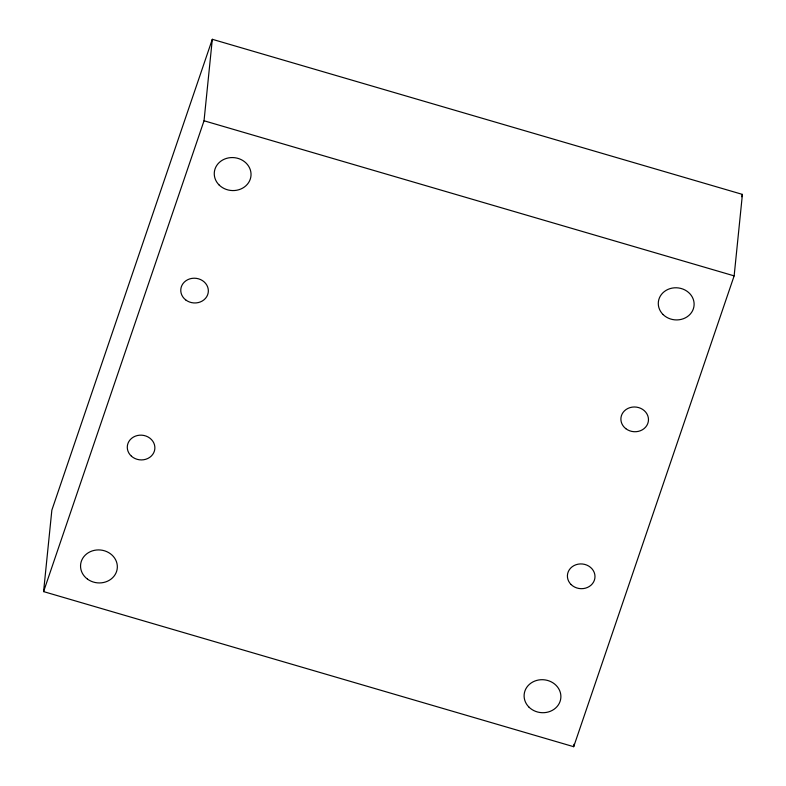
<?xml version="1.0" encoding="UTF-8"?>
<svg xmlns="http://www.w3.org/2000/svg" width="786" height="786" viewBox="0 0 786 786"><rect width="100%" height="100%" fill="white"/><g stroke="black" fill="none" stroke-linecap="round" stroke-linejoin="round"><path stroke-width="1.18" d="M43.584 591.603L51.856 510.124L212.308 39.3L742.416 194.397L734.144 275.876L573.692 746.7L43.584 591.603L204.036 120.769L212.308 39.3M573.692 746.7L573.937 744.263M741.63 196.716L742.416 194.397M204.036 120.769L734.144 275.876M571.137 584.578A13.814 12.37 5.8 0 0 594.403 580.156A13.814 12.37 5.8 0 0 578.064 564.181A13.814 12.37 5.8 0 0 571.137 584.578M625.833 428.684A13.814 12.37 5.8 0 0 648.273 421.768A13.814 12.37 5.8 0 0 629.94 407.639A13.814 12.37 5.8 0 0 625.833 428.684M131.4 456.165A13.814 12.37 5.8 0 0 154.439 450.918A13.814 12.37 5.8 0 0 137.403 435.523A13.814 12.37 5.8 0 0 131.4 456.165M185.712 299.918A13.814 12.37 5.8 0 0 208.152 292.981A13.814 12.37 5.8 0 0 189.809 278.873A13.814 12.37 5.8 0 0 185.712 299.918M528.782 706.938A18.422 16.496 5.8 0 0 559.976 701.711A18.422 16.496 5.8 0 0 538.734 679.969A18.422 16.496 5.8 0 0 528.782 706.938M87.452 579.095A18.422 16.496 5.8 0 0 117.134 569.27A18.422 16.496 5.8 0 0 92.237 550.917A18.422 16.496 5.8 0 0 87.452 579.095M219.215 185.083A18.422 16.496 5.8 0 0 250.253 179.218A18.422 16.496 5.8 0 0 228.48 157.907A18.422 16.496 5.8 0 0 219.215 185.083M663.119 314.577A17.94 16.064 5.8 0 0 693.35 308.869A17.94 16.064 5.8 0 0 672.148 288.108A17.94 16.064 5.8 0 0 663.119 314.577"/></g></svg>
